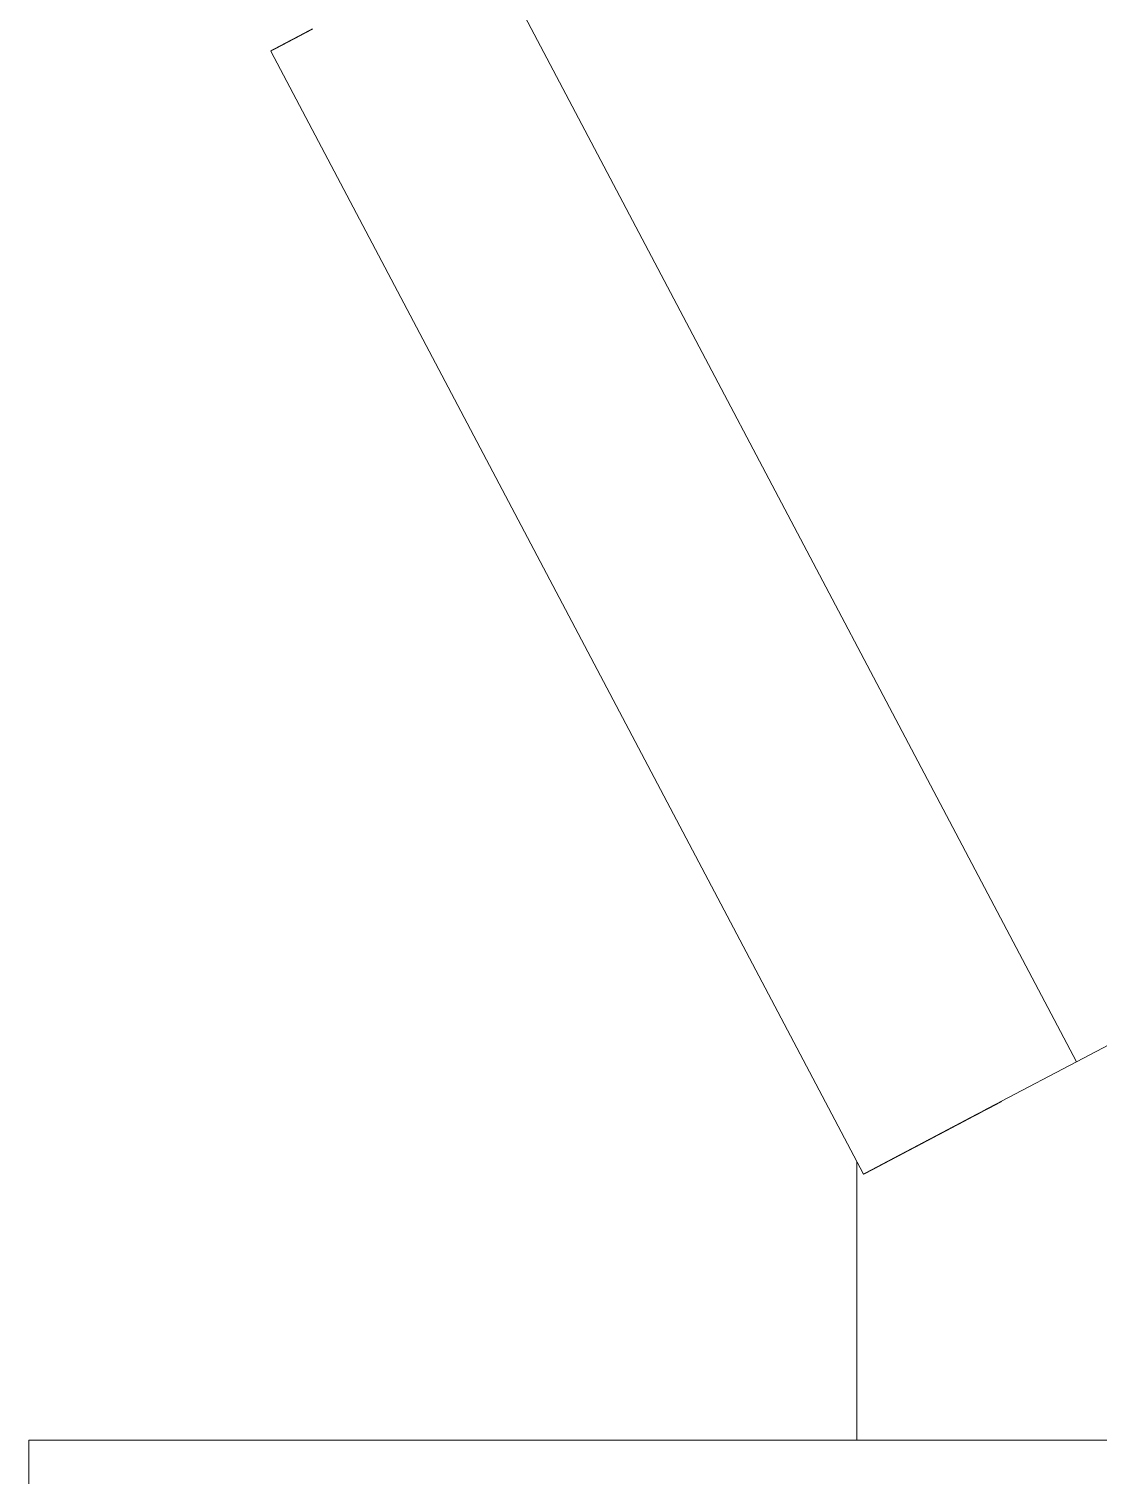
# Model space of a CAD drawing. Extents: x -28639 to -16277, y -1102 to 18050.
# Drawn here: x -22378 to -21694, y -284 to 642 of the extents above; entities that cross this region are included whole.
import ezdxf

# ---------------------------------------------------------------- set-up
doc = ezdxf.new("R2010")
doc.units = 0
doc.header["$LTSCALE"] = 5
doc.header["$MEASUREMENT"] = 0
doc.layers.add('ArqElet', color=11, linetype='CONTINUOUS', lineweight=5)

msp = doc.modelspace()

# ---------------------------------------------------------------- linework, layer by layer
at = {"layer": 'ArqElet'}
for p, q in [((-21707.58, -19.69), (-22087.19, 699.46)), ((-21844, -91.7), (-22223.61, 627.45)), ((-21844, -91.7), (-22223.61, 627.45)), ((-21707.58, -19.69), (-21579.04, 48.16)), ((-21755.56, -45.02), (-21707.58, -19.69)), ((-21848.27, -262.01), (-21848.27, -83.6)), ((-21848.27, -262.01), (-21848.27, -83.6)), ((-19878.89, -262.01), (-22378.4, -262.01)), ((-22378.4, -675.02), (-22378.4, -262.01))]:
    msp.add_line(p, q, dxfattribs=at)
for points in [[(-22223.61, 627.45), (-22223.6, 627.45), (-22223.59, 627.46), (-22223.58, 627.46), (-22223.58, 627.47), (-22223.57, 627.47), (-22223.56, 627.47), (-22223.55, 627.48), (-22223.55, 627.48), (-22223.54, 627.49), (-22223.53, 627.49), (-22223.52, 627.49), (-22223.51, 627.5), (-22223.51, 627.5), (-22223.5, 627.51), (-22223.49, 627.51), (-22223.48, 627.51), (-22223.48, 627.52), (-22223.47, 627.52), (-22223.46, 627.53), (-22223.45, 627.53), (-22223.44, 627.54), (-22223.44, 627.54), (-22223.43, 627.54), (-22223.42, 627.55), (-22223.41, 627.55), (-22223.4, 627.56), (-22223.4, 627.56), (-22223.39, 627.56), (-22223.38, 627.57), (-22223.37, 627.57), (-22223.37, 627.58), (-22223.36, 627.58), (-22223.35, 627.58), (-22223.34, 627.59), (-22223.33, 627.59), (-22223.33, 627.6), (-22223.32, 627.6), (-22223.31, 627.61), (-22223.3, 627.61), (-22223.3, 627.61), (-22223.29, 627.62), (-22223.28, 627.62), (-22223.27, 627.63), (-22223.26, 627.63), (-22223.26, 627.63), (-22223.25, 627.64), (-22223.24, 627.64), (-22223.23, 627.65), (-22223.23, 627.65), (-22223.22, 627.65), (-22223.21, 627.66), (-22223.2, 627.66), (-22223.19, 627.67), (-22223.19, 627.67), (-22223.18, 627.67), (-22223.17, 627.68), (-22223.16, 627.68), (-22223.16, 627.69), (-22223.15, 627.69), (-22223.14, 627.7), (-22223.13, 627.7), (-22223.12, 627.7), (-22223.12, 627.71), (-22223.11, 627.71), (-22223.1, 627.72), (-22223.09, 627.72), (-22223.09, 627.72), (-22223.08, 627.73), (-22223.07, 627.73), (-22223.06, 627.74), (-22223.05, 627.74), (-22223.04, 627.75), (-22223.01, 627.76), (-22222.99, 627.77), (-22222.97, 627.79), (-22222.95, 627.8), (-22222.92, 627.81), (-22222.9, 627.82), (-22222.88, 627.84), (-22222.85, 627.85), (-22222.83, 627.86), (-22222.81, 627.87), (-22222.78, 627.88), (-22222.76, 627.9), (-22222.74, 627.91), (-22222.71, 627.92), (-22222.69, 627.93), (-22222.67, 627.95), (-22222.64, 627.96), (-22222.62, 627.97), (-22222.6, 627.98), (-22222.57, 628), (-22222.55, 628.01), (-22222.53, 628.02), (-22222.5, 628.03), (-22222.48, 628.04), (-22222.46, 628.06), (-22222.43, 628.07), (-22222.41, 628.08), (-22222.39, 628.09), (-22222.36, 628.11), (-22222.34, 628.12), (-22222.32, 628.13), (-22222.29, 628.14), (-22222.27, 628.15), (-22222.25, 628.17), (-22222.22, 628.18), (-22222.2, 628.19), (-22222.18, 628.2), (-22222.15, 628.22), (-22222.13, 628.23), (-22222.11, 628.24), (-22222.08, 628.25), (-22222.06, 628.27), (-22222.04, 628.28), (-22222.01, 628.29), (-22221.99, 628.3), (-22221.97, 628.31), (-22221.94, 628.33), (-22221.92, 628.34), (-22221.9, 628.35), (-22221.88, 628.36), (-22221.85, 628.38), (-22221.83, 628.39), (-22221.81, 628.4), (-22221.78, 628.41), (-22221.76, 628.42), (-22221.74, 628.44), (-22221.71, 628.45), (-22221.69, 628.46), (-22221.67, 628.47), (-22221.64, 628.49), (-22221.62, 628.5), (-22221.6, 628.51), (-22221.57, 628.52), (-22221.55, 628.54), (-22221.53, 628.55), (-22221.5, 628.56), (-22221.48, 628.57), (-22221.46, 628.58), (-22221.43, 628.6), (-22221.41, 628.61), (-22221.38, 628.62), (-22221.35, 628.64), (-22221.31, 628.66), (-22221.27, 628.68), (-22221.23, 628.7), (-22221.19, 628.72), (-22221.15, 628.74), (-22221.12, 628.76), (-22221.08, 628.78), (-22221.04, 628.8), (-22221, 628.83), (-22220.96, 628.85), (-22220.92, 628.87), (-22220.88, 628.89), (-22220.85, 628.91), (-22220.81, 628.93), (-22220.77, 628.95), (-22220.73, 628.97), (-22220.69, 628.99), (-22220.65, 629.01), (-22220.62, 629.03), (-22220.58, 629.05), (-22220.54, 629.07), (-22220.5, 629.09), (-22220.46, 629.11), (-22220.42, 629.13), (-22220.39, 629.15), (-22220.35, 629.17), (-22220.31, 629.19), (-22220.27, 629.21), (-22220.23, 629.23), (-22220.19, 629.25), (-22220.15, 629.27), (-22220.12, 629.29), (-22220.08, 629.31), (-22220.04, 629.33), (-22220, 629.35), (-22219.96, 629.37), (-22219.92, 629.39), (-22219.89, 629.41), (-22219.85, 629.43), (-22219.81, 629.45), (-22219.77, 629.47), (-22219.73, 629.49), (-22219.69, 629.51), (-22219.66, 629.54), (-22219.62, 629.56), (-22219.58, 629.58), (-22219.54, 629.6), (-22219.5, 629.62), (-22219.46, 629.64), (-22219.42, 629.66), (-22219.39, 629.68), (-22219.35, 629.7), (-22219.31, 629.72), (-22219.27, 629.74), (-22219.23, 629.76), (-22219.19, 629.78), (-22219.16, 629.8), (-22219.12, 629.82), (-22219.08, 629.84), (-22219.04, 629.86), (-22219, 629.88), (-22218.96, 629.9), (-22218.92, 629.92), (-22218.89, 629.94), (-22218.85, 629.96), (-22218.81, 629.98), (-22218.77, 630), (-22218.73, 630.02), (-22218.69, 630.04), (-22218.66, 630.06), (-22218.61, 630.09), (-22218.55, 630.12), (-22218.5, 630.14), (-22218.45, 630.17), (-22218.39, 630.2), (-22218.34, 630.23), (-22218.29, 630.26), (-22218.23, 630.28), (-22218.18, 630.31), (-22218.13, 630.34), (-22218.08, 630.37), (-22218.02, 630.4), (-22217.97, 630.43), (-22217.92, 630.45), (-22217.86, 630.48), (-22217.81, 630.51), (-22217.76, 630.54), (-22217.7, 630.57), (-22217.65, 630.59), (-22217.6, 630.62), (-22217.54, 630.65), (-22217.49, 630.68), (-22217.44, 630.71), (-22217.38, 630.73), (-22217.33, 630.76), (-22217.28, 630.79), (-22217.23, 630.82), (-22217.17, 630.85), (-22217.12, 630.87), (-22217.07, 630.9), (-22217.01, 630.93), (-22216.96, 630.96), (-22216.91, 630.99), (-22216.85, 631.01), (-22216.8, 631.04), (-22216.75, 631.07), (-22216.69, 631.1), (-22216.64, 631.13), (-22216.59, 631.15), (-22216.53, 631.18), (-22216.48, 631.21), (-22216.43, 631.24), (-22216.38, 631.27), (-22216.32, 631.29), (-22216.27, 631.32), (-22216.22, 631.35), (-22216.16, 631.38), (-22216.11, 631.41), (-22216.06, 631.43), (-22216, 631.46), (-22215.95, 631.49), (-22215.9, 631.52), (-22215.84, 631.55), (-22215.79, 631.58), (-22215.74, 631.6), (-22215.68, 631.63), (-22215.63, 631.66), (-22215.58, 631.69), (-22215.53, 631.72), (-22215.47, 631.74), (-22215.42, 631.77), (-22215.37, 631.8), (-22215.31, 631.83), (-22215.26, 631.86), (-22215.21, 631.88), (-22215.15, 631.91), (-22215.1, 631.94), (-22215.05, 631.97), (-22214.99, 632), (-22214.94, 632.02), (-22214.89, 632.05), (-22214.83, 632.08), (-22214.76, 632.12), (-22214.7, 632.15), (-22214.63, 632.19), (-22214.56, 632.22), (-22214.49, 632.26), (-22214.43, 632.29), (-22214.36, 632.33), (-22214.29, 632.37), (-22214.23, 632.4), (-22214.16, 632.44), (-22214.09, 632.47), (-22214.02, 632.51), (-22213.96, 632.54), (-22213.89, 632.58), (-22213.82, 632.61), (-22213.76, 632.65), (-22213.69, 632.68), (-22213.62, 632.72), (-22213.55, 632.76), (-22213.49, 632.79), (-22213.42, 632.83), (-22213.35, 632.86), (-22213.29, 632.9), (-22213.22, 632.93), (-22213.15, 632.97), (-22213.08, 633), (-22213.02, 633.04), (-22212.95, 633.07), (-22212.88, 633.11), (-22212.82, 633.15), (-22212.75, 633.18), (-22212.68, 633.22), (-22212.61, 633.25), (-22212.55, 633.29), (-22212.48, 633.32), (-22212.41, 633.36), (-22212.35, 633.39), (-22212.28, 633.43), (-22212.21, 633.46), (-22212.14, 633.5), (-22212.08, 633.54), (-22212.01, 633.57), (-22211.94, 633.61), (-22211.88, 633.64), (-22211.81, 633.68), (-22211.74, 633.71), (-22211.67, 633.75), (-22211.61, 633.78), (-22211.54, 633.82), (-22211.47, 633.85), (-22211.41, 633.89), (-22211.34, 633.93), (-22211.27, 633.96), (-22211.2, 634), (-22211.14, 634.03), (-22211.07, 634.07), (-22211, 634.1), (-22210.94, 634.14), (-22210.87, 634.17), (-22210.8, 634.21), (-22210.73, 634.24), (-22210.67, 634.28), (-22210.6, 634.32), (-22210.53, 634.35), (-22210.46, 634.39), (-22210.4, 634.42), (-22210.33, 634.46), (-22210.26, 634.49), (-22210.2, 634.53), (-22210.13, 634.56), (-22210.06, 634.6), (-22209.98, 634.64), (-22209.9, 634.68), (-22209.82, 634.73), (-22209.74, 634.77), (-22209.66, 634.81), (-22209.58, 634.85), (-22209.5, 634.89), (-22209.42, 634.94), (-22209.34, 634.98), (-22209.26, 635.02), (-22209.18, 635.06), (-22209.1, 635.11), (-22209.02, 635.15), (-22208.94, 635.19), (-22208.86, 635.23), (-22208.78, 635.28), (-22208.7, 635.32), (-22208.62, 635.36), (-22208.54, 635.4), (-22208.46, 635.45), (-22208.38, 635.49), (-22208.3, 635.53), (-22208.22, 635.57), (-22208.14, 635.62), (-22208.06, 635.66), (-22207.97, 635.7), (-22207.89, 635.74), (-22207.81, 635.79), (-22207.73, 635.83), (-22207.65, 635.87), (-22207.57, 635.91), (-22207.49, 635.96), (-22207.41, 636), (-22207.33, 636.04), (-22207.25, 636.08), (-22207.17, 636.12), (-22207.09, 636.17), (-22207.01, 636.21), (-22206.93, 636.25), (-22206.85, 636.29), (-22206.77, 636.34), (-22206.69, 636.38), (-22206.61, 636.42), (-22206.53, 636.46), (-22206.45, 636.51), (-22206.37, 636.55), (-22206.29, 636.59), (-22206.21, 636.63), (-22206.13, 636.68), (-22206.05, 636.72), (-22205.97, 636.76), (-22205.89, 636.8), (-22205.81, 636.85), (-22205.73, 636.89), (-22205.64, 636.93), (-22205.56, 636.97), (-22205.48, 637.02), (-22205.4, 637.06), (-22205.32, 637.1), (-22205.24, 637.14), (-22205.16, 637.19), (-22205.08, 637.23), (-22205, 637.27), (-22204.92, 637.31), (-22204.84, 637.35), (-22204.76, 637.4), (-22204.68, 637.44), (-22204.6, 637.48), (-22204.52, 637.52), (-22204.44, 637.57), (-22204.36, 637.61), (-22204.27, 637.65), (-22204.18, 637.7), (-22204.09, 637.75), (-22204, 637.8), (-22203.9, 637.85), (-22203.81, 637.9), (-22203.72, 637.95), (-22203.63, 638), (-22203.53, 638.05), (-22203.44, 638.09), (-22203.35, 638.14), (-22203.26, 638.19), (-22203.16, 638.24), (-22203.07, 638.29), (-22202.98, 638.34), (-22202.89, 638.39), (-22202.79, 638.44), (-22202.7, 638.48), (-22202.61, 638.53), (-22202.52, 638.58), (-22202.42, 638.63), (-22202.33, 638.68), (-22202.24, 638.73), (-22202.15, 638.78), (-22202.05, 638.83), (-22201.96, 638.88), (-22201.87, 638.92), (-22201.78, 638.97), (-22201.68, 639.02), (-22201.59, 639.07), (-22201.5, 639.12), (-22201.41, 639.17), (-22201.31, 639.22), (-22201.22, 639.27), (-22201.13, 639.31), (-22201.04, 639.36), (-22200.94, 639.41), (-22200.85, 639.46), (-22200.76, 639.51), (-22200.67, 639.56), (-22200.57, 639.61), (-22200.48, 639.66), (-22200.39, 639.71), (-22200.3, 639.75), (-22200.2, 639.8), (-22200.11, 639.85), (-22200.02, 639.9), (-22199.93, 639.95), (-22199.83, 640), (-22199.74, 640.05), (-22199.65, 640.1), (-22199.56, 640.14), (-22199.46, 640.19), (-22199.37, 640.24), (-22199.28, 640.29), (-22199.19, 640.34), (-22199.09, 640.39), (-22199, 640.44), (-22198.91, 640.49), (-22198.82, 640.54), (-22198.72, 640.58), (-22198.63, 640.63), (-22198.54, 640.68), (-22198.45, 640.73), (-22198.35, 640.78), (-22198.26, 640.83), (-22198.17, 640.88), (-22198.08, 640.93), (-22197.98, 640.98), (-22197.89, 641.02), (-22197.8, 641.07), (-22197.71, 641.12), (-22197.6, 641.18), (-22197.5, 641.23), (-22197.39, 641.29), (-22197.29, 641.34), (-22197.19, 641.39), (-22197.08, 641.45), (-22196.98, 641.5), (-22196.88, 641.56), (-22196.77, 641.61)], [(-21844, -91.7), (-21843.99, -91.7), (-21843.98, -91.69), (-21843.97, -91.69), (-21843.97, -91.68), (-21843.96, -91.68), (-21843.95, -91.68), (-21843.94, -91.67), (-21843.93, -91.67), (-21843.93, -91.66), (-21843.92, -91.66), (-21843.91, -91.66), (-21843.9, -91.65), (-21843.9, -91.65), (-21843.89, -91.64), (-21843.88, -91.64), (-21843.87, -91.63), (-21843.86, -91.63), (-21843.86, -91.63), (-21843.85, -91.62), (-21843.84, -91.62), (-21843.83, -91.61), (-21843.83, -91.61), (-21843.82, -91.61), (-21843.81, -91.6), (-21843.8, -91.6), (-21843.79, -91.59), (-21843.79, -91.59), (-21843.78, -91.59), (-21843.77, -91.58), (-21843.76, -91.58), (-21843.75, -91.57), (-21843.75, -91.57), (-21843.74, -91.56), (-21843.73, -91.56), (-21843.72, -91.56), (-21843.72, -91.55), (-21843.71, -91.55), (-21843.7, -91.54), (-21843.69, -91.54), (-21843.68, -91.54), (-21843.68, -91.53), (-21843.67, -91.53), (-21843.66, -91.52), (-21843.65, -91.52), (-21843.65, -91.52), (-21843.64, -91.51), (-21843.63, -91.51), (-21843.62, -91.5), (-21843.61, -91.5), (-21843.61, -91.5), (-21843.6, -91.49), (-21843.59, -91.49), (-21843.58, -91.48), (-21843.58, -91.48), (-21843.57, -91.47), (-21843.56, -91.47), (-21843.55, -91.47), (-21843.54, -91.46), (-21843.54, -91.46), (-21843.53, -91.45), (-21843.52, -91.45), (-21843.51, -91.45), (-21843.51, -91.44), (-21843.5, -91.44), (-21843.49, -91.43), (-21843.48, -91.43), (-21843.47, -91.43), (-21843.47, -91.42), (-21843.46, -91.42), (-21843.45, -91.41), (-21843.44, -91.41), (-21843.43, -91.4), (-21843.4, -91.39), (-21843.38, -91.38), (-21843.36, -91.36), (-21843.33, -91.35), (-21843.31, -91.34), (-21843.29, -91.33), (-21843.26, -91.31), (-21843.24, -91.3), (-21843.22, -91.29), (-21843.19, -91.28), (-21843.17, -91.27), (-21843.15, -91.25), (-21843.12, -91.24), (-21843.1, -91.23), (-21843.08, -91.22), (-21843.05, -91.2), (-21843.03, -91.19), (-21843.01, -91.18), (-21842.99, -91.17), (-21842.96, -91.15), (-21842.94, -91.14), (-21842.92, -91.13), (-21842.89, -91.12), (-21842.87, -91.11), (-21842.85, -91.09), (-21842.82, -91.08), (-21842.8, -91.07), (-21842.78, -91.06), (-21842.75, -91.04), (-21842.73, -91.03), (-21842.71, -91.02), (-21842.68, -91.01), (-21842.66, -90.99), (-21842.64, -90.98), (-21842.61, -90.97), (-21842.59, -90.96), (-21842.57, -90.95), (-21842.54, -90.93), (-21842.52, -90.92), (-21842.5, -90.91), (-21842.47, -90.9), (-21842.45, -90.88), (-21842.43, -90.87), (-21842.4, -90.86), (-21842.38, -90.85), (-21842.36, -90.84), (-21842.33, -90.82), (-21842.31, -90.81), (-21842.29, -90.8), (-21842.26, -90.79), (-21842.24, -90.77), (-21842.22, -90.76), (-21842.19, -90.75), (-21842.17, -90.74), (-21842.15, -90.72), (-21842.12, -90.71), (-21842.1, -90.7), (-21842.08, -90.69), (-21842.05, -90.68), (-21842.03, -90.66), (-21842.01, -90.65), (-21841.99, -90.64), (-21841.96, -90.63), (-21841.94, -90.61), (-21841.92, -90.6), (-21841.89, -90.59), (-21841.87, -90.58), (-21841.85, -90.57), (-21841.82, -90.55), (-21841.8, -90.54), (-21841.77, -90.53), (-21841.74, -90.51), (-21841.7, -90.49), (-21841.66, -90.47), (-21841.62, -90.45), (-21841.58, -90.43), (-21841.54, -90.41), (-21841.5, -90.39), (-21841.47, -90.36), (-21841.43, -90.34), (-21841.39, -90.32), (-21841.35, -90.3), (-21841.31, -90.28), (-21841.27, -90.26), (-21841.24, -90.24), (-21841.2, -90.22), (-21841.16, -90.2), (-21841.12, -90.18), (-21841.08, -90.16), (-21841.04, -90.14), (-21841, -90.12), (-21840.97, -90.1), (-21840.93, -90.08), (-21840.89, -90.06), (-21840.85, -90.04), (-21840.81, -90.02), (-21840.77, -90), (-21840.74, -89.98), (-21840.7, -89.96), (-21840.66, -89.94), (-21840.62, -89.92), (-21840.58, -89.9), (-21840.54, -89.88), (-21840.51, -89.86), (-21840.47, -89.84), (-21840.43, -89.82), (-21840.39, -89.8), (-21840.35, -89.78), (-21840.31, -89.76), (-21840.27, -89.74), (-21840.24, -89.72), (-21840.2, -89.7), (-21840.16, -89.68), (-21840.12, -89.65), (-21840.08, -89.63), (-21840.04, -89.61), (-21840.01, -89.59), (-21839.97, -89.57), (-21839.93, -89.55), (-21839.89, -89.53), (-21839.85, -89.51), (-21839.81, -89.49), (-21839.77, -89.47), (-21839.74, -89.45), (-21839.7, -89.43), (-21839.66, -89.41), (-21839.62, -89.39), (-21839.58, -89.37), (-21839.54, -89.35), (-21839.51, -89.33), (-21839.47, -89.31), (-21839.43, -89.29), (-21839.39, -89.27), (-21839.35, -89.25), (-21839.31, -89.23), (-21839.28, -89.21), (-21839.24, -89.19), (-21839.2, -89.17), (-21839.16, -89.15), (-21839.12, -89.13), (-21839.08, -89.11), (-21839.04, -89.09), (-21839, -89.06), (-21838.94, -89.03), (-21838.89, -89), (-21838.84, -88.98), (-21838.78, -88.95), (-21838.73, -88.92), (-21838.68, -88.89), (-21838.62, -88.86), (-21838.57, -88.84), (-21838.52, -88.81), (-21838.46, -88.78), (-21838.41, -88.75), (-21838.36, -88.72), (-21838.3, -88.7), (-21838.25, -88.67), (-21838.2, -88.64), (-21838.15, -88.61), (-21838.09, -88.58), (-21838.04, -88.56), (-21837.99, -88.53), (-21837.93, -88.5), (-21837.88, -88.47), (-21837.83, -88.44), (-21837.77, -88.42), (-21837.72, -88.39), (-21837.67, -88.36), (-21837.61, -88.33), (-21837.56, -88.3), (-21837.51, -88.28), (-21837.45, -88.25), (-21837.4, -88.22), (-21837.35, -88.19), (-21837.3, -88.16), (-21837.24, -88.14), (-21837.19, -88.11), (-21837.14, -88.08), (-21837.08, -88.05), (-21837.03, -88.02), (-21836.98, -88), (-21836.92, -87.97), (-21836.87, -87.94), (-21836.82, -87.91), (-21836.76, -87.88), (-21836.71, -87.85), (-21836.66, -87.83), (-21836.6, -87.8), (-21836.55, -87.77), (-21836.5, -87.74), (-21836.45, -87.71), (-21836.39, -87.69), (-21836.34, -87.66), (-21836.29, -87.63), (-21836.23, -87.6), (-21836.18, -87.57), (-21836.13, -87.55), (-21836.07, -87.52), (-21836.02, -87.49), (-21835.97, -87.46), (-21835.91, -87.43), (-21835.86, -87.41), (-21835.81, -87.38), (-21835.75, -87.35), (-21835.7, -87.32), (-21835.65, -87.29), (-21835.6, -87.27), (-21835.54, -87.24), (-21835.49, -87.21), (-21835.44, -87.18), (-21835.38, -87.15), (-21835.33, -87.13), (-21835.28, -87.1), (-21835.22, -87.07), (-21835.15, -87.03), (-21835.08, -87), (-21835.02, -86.96), (-21834.95, -86.93), (-21834.88, -86.89), (-21834.82, -86.85), (-21834.75, -86.82), (-21834.68, -86.78), (-21834.61, -86.75), (-21834.55, -86.71), (-21834.48, -86.68), (-21834.41, -86.64), (-21834.35, -86.61), (-21834.28, -86.57), (-21834.21, -86.54), (-21834.14, -86.5), (-21834.08, -86.46), (-21834.01, -86.43), (-21833.94, -86.39), (-21833.88, -86.36), (-21833.81, -86.32), (-21833.74, -86.29), (-21833.67, -86.25), (-21833.61, -86.22), (-21833.54, -86.18), (-21833.47, -86.15), (-21833.41, -86.11), (-21833.34, -86.07), (-21833.27, -86.04), (-21833.2, -86), (-21833.14, -85.97), (-21833.07, -85.93), (-21833, -85.9), (-21832.94, -85.86), (-21832.87, -85.83), (-21832.8, -85.79), (-21832.73, -85.76), (-21832.67, -85.72), (-21832.6, -85.68), (-21832.53, -85.65), (-21832.47, -85.61), (-21832.4, -85.58), (-21832.33, -85.54), (-21832.26, -85.51), (-21832.2, -85.47), (-21832.13, -85.44), (-21832.06, -85.4), (-21832, -85.37), (-21831.93, -85.33), (-21831.86, -85.29), (-21831.79, -85.26), (-21831.73, -85.22), (-21831.66, -85.19), (-21831.59, -85.15), (-21831.53, -85.12), (-21831.46, -85.08), (-21831.39, -85.05), (-21831.32, -85.01), (-21831.26, -84.98), (-21831.19, -84.94), (-21831.12, -84.91), (-21831.06, -84.87), (-21830.99, -84.83), (-21830.92, -84.8), (-21830.85, -84.76), (-21830.79, -84.73), (-21830.72, -84.69), (-21830.65, -84.66), (-21830.59, -84.62), (-21830.52, -84.59), (-21830.45, -84.55), (-21830.37, -84.51), (-21830.29, -84.47), (-21830.21, -84.42), (-21830.13, -84.38), (-21830.05, -84.34), (-21829.97, -84.3), (-21829.89, -84.25), (-21829.81, -84.21), (-21829.73, -84.17), (-21829.65, -84.13), (-21829.57, -84.08), (-21829.49, -84.04), (-21829.41, -84), (-21829.33, -83.96), (-21829.25, -83.92), (-21829.17, -83.87), (-21829.09, -83.83), (-21829.01, -83.79), (-21828.93, -83.75), (-21828.85, -83.7), (-21828.77, -83.66), (-21828.69, -83.62), (-21828.6, -83.58), (-21828.52, -83.53), (-21828.44, -83.49), (-21828.36, -83.45), (-21828.28, -83.41), (-21828.2, -83.36), (-21828.12, -83.32), (-21828.04, -83.28), (-21827.96, -83.24), (-21827.88, -83.19), (-21827.8, -83.15), (-21827.72, -83.11), (-21827.64, -83.07), (-21827.56, -83.02), (-21827.48, -82.98), (-21827.4, -82.94), (-21827.32, -82.9), (-21827.24, -82.86), (-21827.16, -82.81), (-21827.08, -82.77), (-21827, -82.73), (-21826.92, -82.69), (-21826.84, -82.64), (-21826.76, -82.6), (-21826.68, -82.56), (-21826.6, -82.52), (-21826.52, -82.47), (-21826.44, -82.43), (-21826.36, -82.39), (-21826.27, -82.35), (-21826.19, -82.3), (-21826.11, -82.26), (-21826.03, -82.22), (-21825.95, -82.18), (-21825.87, -82.13), (-21825.79, -82.09), (-21825.71, -82.05), (-21825.63, -82.01), (-21825.55, -81.96), (-21825.47, -81.92), (-21825.39, -81.88), (-21825.31, -81.84), (-21825.23, -81.79), (-21825.15, -81.75), (-21825.07, -81.71), (-21824.99, -81.67), (-21824.91, -81.63), (-21824.83, -81.58), (-21824.75, -81.54), (-21824.66, -81.5), (-21824.57, -81.45), (-21824.48, -81.4), (-21824.39, -81.35), (-21824.29, -81.3), (-21824.2, -81.25), (-21824.11, -81.2), (-21824.02, -81.15), (-21823.92, -81.1), (-21823.83, -81.06), (-21823.74, -81.01), (-21823.65, -80.96), (-21823.55, -80.91), (-21823.46, -80.86), (-21823.37, -80.81), (-21823.28, -80.76), (-21823.18, -80.71), (-21823.09, -80.67), (-21823, -80.62), (-21822.91, -80.57), (-21822.81, -80.52), (-21822.72, -80.47), (-21822.63, -80.42), (-21822.53, -80.37), (-21822.44, -80.32), (-21822.35, -80.27), (-21822.26, -80.23), (-21822.16, -80.18), (-21822.07, -80.13), (-21821.98, -80.08), (-21821.89, -80.03), (-21821.79, -79.98), (-21821.7, -79.93), (-21821.61, -79.88), (-21821.52, -79.83), (-21821.42, -79.79), (-21821.33, -79.74), (-21821.24, -79.69), (-21821.15, -79.64), (-21821.05, -79.59), (-21820.96, -79.54), (-21820.87, -79.49), (-21820.78, -79.44), (-21820.68, -79.4), (-21820.59, -79.35), (-21820.5, -79.3), (-21820.41, -79.25), (-21820.31, -79.2), (-21820.22, -79.15), (-21820.13, -79.1), (-21820.04, -79.05), (-21819.94, -79), (-21819.85, -78.96), (-21819.76, -78.91), (-21819.67, -78.86), (-21819.57, -78.81), (-21819.48, -78.76), (-21819.39, -78.71), (-21819.3, -78.66), (-21819.2, -78.61), (-21819.11, -78.57), (-21819.02, -78.52), (-21818.93, -78.47), (-21818.83, -78.42), (-21818.74, -78.37), (-21818.65, -78.32), (-21818.56, -78.27), (-21818.46, -78.22), (-21818.37, -78.17), (-21818.28, -78.13), (-21818.19, -78.08), (-21818.09, -78.03), (-21817.99, -77.97), (-21817.89, -77.92), (-21817.78, -77.86), (-21817.68, -77.81), (-21817.58, -77.75), (-21817.47, -77.7), (-21817.37, -77.65), (-21817.27, -77.59), (-21817.16, -77.54), (-21817.06, -77.48), (-21816.96, -77.43), (-21816.85, -77.37), (-21816.75, -77.32), (-21816.64, -77.26), (-21816.54, -77.21), (-21816.44, -77.15), (-21816.33, -77.1), (-21816.23, -77.04), (-21816.13, -76.99), (-21816.02, -76.93), (-21815.92, -76.88), (-21815.82, -76.83), (-21815.71, -76.77), (-21815.61, -76.72), (-21815.51, -76.66), (-21815.4, -76.61), (-21815.3, -76.55), (-21815.2, -76.5), (-21815.09, -76.44), (-21814.99, -76.39), (-21814.88, -76.33), (-21814.78, -76.28), (-21814.68, -76.22), (-21814.57, -76.17), (-21814.47, -76.12), (-21814.37, -76.06), (-21814.26, -76.01), (-21814.16, -75.95), (-21814.06, -75.9), (-21813.95, -75.84), (-21813.85, -75.79), (-21813.75, -75.73), (-21813.64, -75.68), (-21813.54, -75.62), (-21813.44, -75.57), (-21813.33, -75.51), (-21813.23, -75.46), (-21813.12, -75.4), (-21813.02, -75.35), (-21812.92, -75.3), (-21812.81, -75.24), (-21812.71, -75.19), (-21812.61, -75.13), (-21812.5, -75.08), (-21812.4, -75.02), (-21812.3, -74.97), (-21812.19, -74.91), (-21812.09, -74.86), (-21811.99, -74.8), (-21811.88, -74.75), (-21811.78, -74.69), (-21811.68, -74.64), (-21811.57, -74.59), (-21811.47, -74.53), (-21811.36, -74.48), (-21811.26, -74.42), (-21811.16, -74.37), (-21811.05, -74.31), (-21810.95, -74.26), (-21810.85, -74.2), (-21810.74, -74.15), (-21810.63, -74.09), (-21810.52, -74.03), (-21810.41, -73.97), (-21810.3, -73.91), (-21810.18, -73.85), (-21810.07, -73.79), (-21809.96, -73.73), (-21809.84, -73.67), (-21809.73, -73.61), (-21809.62, -73.55), (-21809.5, -73.49), (-21809.39, -73.43), (-21809.28, -73.37), (-21809.16, -73.31), (-21809.05, -73.25), (-21808.94, -73.19), (-21808.82, -73.13), (-21808.71, -73.07), (-21808.6, -73.01), (-21808.48, -72.95), (-21808.37, -72.89), (-21808.26, -72.84), (-21808.14, -72.78), (-21808.03, -72.72), (-21807.92, -72.66), (-21807.8, -72.6), (-21807.69, -72.54), (-21807.58, -72.48), (-21807.46, -72.42), (-21807.35, -72.36), (-21807.24, -72.3), (-21807.12, -72.24), (-21807.01, -72.18), (-21806.9, -72.12), (-21806.78, -72.06), (-21806.67, -72), (-21806.56, -71.94), (-21806.45, -71.88), (-21806.33, -71.82), (-21806.22, -71.76), (-21806.11, -71.7), (-21805.99, -71.64), (-21805.88, -71.58), (-21805.77, -71.52), (-21805.65, -71.46), (-21805.54, -71.4), (-21805.43, -71.34), (-21805.31, -71.28), (-21805.2, -71.22), (-21805.09, -71.16), (-21804.97, -71.1), (-21804.86, -71.04), (-21804.75, -70.98), (-21804.63, -70.92), (-21804.52, -70.86), (-21804.41, -70.8), (-21804.29, -70.74), (-21804.18, -70.68), (-21804.07, -70.62), (-21803.95, -70.56), (-21803.84, -70.5), (-21803.73, -70.44), (-21803.61, -70.38), (-21803.5, -70.32), (-21803.39, -70.26), (-21803.27, -70.21), (-21803.16, -70.15), (-21803.05, -70.09), (-21802.93, -70.03), (-21802.82, -69.97), (-21802.71, -69.91), (-21802.59, -69.85), (-21802.47, -69.78), (-21802.35, -69.72), (-21802.23, -69.65), (-21802.11, -69.59), (-21801.99, -69.53), (-21801.86, -69.46), (-21801.74, -69.4), (-21801.62, -69.33), (-21801.5, -69.27), (-21801.38, -69.2), (-21801.26, -69.14), (-21801.14, -69.08), (-21801.01, -69.01), (-21800.89, -68.95), (-21800.77, -68.88), (-21800.65, -68.82), (-21800.53, -68.76), (-21800.41, -68.69), (-21800.29, -68.63), (-21800.16, -68.56), (-21800.04, -68.5), (-21799.92, -68.43), (-21799.8, -68.37), (-21799.68, -68.31), (-21799.56, -68.24), (-21799.43, -68.18), (-21799.31, -68.11), (-21799.19, -68.05), (-21799.07, -67.99), (-21798.95, -67.92), (-21798.83, -67.86), (-21798.71, -67.79), (-21798.58, -67.73), (-21798.46, -67.67), (-21798.34, -67.6), (-21798.22, -67.54), (-21798.1, -67.47), (-21797.98, -67.41), (-21797.85, -67.34), (-21797.73, -67.28), (-21797.61, -67.22), (-21797.49, -67.15), (-21797.37, -67.09), (-21797.25, -67.02), (-21797.13, -66.96), (-21797, -66.9), (-21796.88, -66.83), (-21796.76, -66.77), (-21796.64, -66.7), (-21796.52, -66.64), (-21796.4, -66.57), (-21796.28, -66.51), (-21796.15, -66.45), (-21796.03, -66.38), (-21795.91, -66.32), (-21795.79, -66.25), (-21795.67, -66.19), (-21795.55, -66.13), (-21795.42, -66.06), (-21795.3, -66), (-21795.18, -65.93), (-21795.06, -65.87), (-21794.94, -65.8), (-21794.82, -65.74), (-21794.7, -65.68), (-21794.57, -65.61), (-21794.45, -65.55), (-21794.33, -65.48), (-21794.21, -65.42), (-21794.09, -65.36), (-21793.97, -65.29), (-21793.84, -65.23), (-21793.71, -65.16), (-21793.58, -65.09), (-21793.46, -65.02), (-21793.33, -64.95), (-21793.2, -64.89), (-21793.07, -64.82), (-21792.94, -64.75), (-21792.81, -64.68), (-21792.69, -64.62), (-21792.56, -64.55), (-21792.43, -64.48), (-21792.3, -64.41), (-21792.17, -64.34), (-21792.04, -64.28), (-21791.92, -64.21), (-21791.79, -64.14), (-21791.66, -64.07), (-21791.53, -64.01), (-21791.4, -63.94), (-21791.27, -63.87), (-21791.15, -63.8), (-21791.02, -63.74), (-21790.89, -63.67), (-21790.76, -63.6), (-21790.63, -63.53), (-21790.5, -63.46), (-21790.38, -63.4), (-21790.25, -63.33), (-21790.12, -63.26), (-21789.99, -63.19), (-21789.86, -63.13), (-21789.74, -63.06), (-21789.61, -62.99), (-21789.48, -62.92), (-21789.35, -62.86), (-21789.22, -62.79), (-21789.09, -62.72), (-21788.97, -62.65), (-21788.84, -62.58), (-21788.71, -62.52), (-21788.58, -62.45), (-21788.45, -62.38), (-21788.32, -62.31), (-21788.2, -62.25), (-21788.07, -62.18), (-21787.94, -62.11), (-21787.81, -62.04), (-21787.68, -61.97), (-21787.55, -61.91), (-21787.43, -61.84), (-21787.3, -61.77), (-21787.17, -61.7), (-21787.04, -61.64), (-21786.91, -61.57), (-21786.78, -61.5), (-21786.66, -61.43), (-21786.53, -61.37), (-21786.4, -61.3), (-21786.27, -61.23), (-21786.14, -61.16), (-21786.02, -61.09), (-21785.89, -61.03), (-21785.76, -60.96), (-21785.63, -60.89), (-21785.5, -60.82), (-21785.37, -60.76), (-21785.25, -60.69), (-21785.12, -60.62), (-21784.99, -60.55), (-21784.86, -60.49), (-21784.73, -60.42), (-21784.6, -60.35), (-21784.46, -60.28), (-21784.33, -60.21), (-21784.2, -60.14), (-21784.06, -60.06), (-21783.93, -59.99), (-21783.8, -59.92), (-21783.66, -59.85), (-21783.53, -59.78), (-21783.4, -59.71), (-21783.26, -59.64), (-21783.13, -59.57), (-21783, -59.5), (-21782.86, -59.43), (-21782.73, -59.36), (-21782.6, -59.29), (-21782.46, -59.22), (-21782.33, -59.15), (-21782.2, -59.08), (-21782.06, -59.01), (-21781.93, -58.94), (-21781.8, -58.87), (-21781.66, -58.8), (-21781.53, -58.73), (-21781.4, -58.66), (-21781.26, -58.59), (-21781.13, -58.52), (-21781, -58.44), (-21780.86, -58.37), (-21780.73, -58.3), (-21780.6, -58.23), (-21780.46, -58.16), (-21780.33, -58.09), (-21780.2, -58.02), (-21780.06, -57.95), (-21779.93, -57.88), (-21779.79, -57.81), (-21779.66, -57.74), (-21779.53, -57.67), (-21779.39, -57.6), (-21779.26, -57.53), (-21779.13, -57.46), (-21778.99, -57.39), (-21778.86, -57.32), (-21778.73, -57.25), (-21778.59, -57.18), (-21778.46, -57.11), (-21778.33, -57.04), (-21778.19, -56.97), (-21778.06, -56.9), (-21777.93, -56.83), (-21777.79, -56.75), (-21777.66, -56.68), (-21777.53, -56.61), (-21777.39, -56.54), (-21777.26, -56.47), (-21777.13, -56.4), (-21776.99, -56.33), (-21776.86, -56.26), (-21776.73, -56.19), (-21776.59, -56.12), (-21776.46, -56.05), (-21776.33, -55.98), (-21776.19, -55.91), (-21776.06, -55.84), (-21775.93, -55.77), (-21775.79, -55.7), (-21775.66, -55.63), (-21775.53, -55.56), (-21775.39, -55.49), (-21775.26, -55.42), (-21775.12, -55.34), (-21774.99, -55.27), (-21774.85, -55.2), (-21774.71, -55.13), (-21774.57, -55.06), (-21774.44, -54.98), (-21774.3, -54.91), (-21774.16, -54.84), (-21774.03, -54.77), (-21773.89, -54.69), (-21773.75, -54.62), (-21773.62, -54.55), (-21773.48, -54.48), (-21773.34, -54.41), (-21773.21, -54.33), (-21773.07, -54.26), (-21772.93, -54.19), (-21772.8, -54.12), (-21772.66, -54.04), (-21772.52, -53.97), (-21772.38, -53.9), (-21772.25, -53.83), (-21772.11, -53.76), (-21771.97, -53.68), (-21771.84, -53.61), (-21771.7, -53.54), (-21771.56, -53.47), (-21771.43, -53.39), (-21771.29, -53.32), (-21771.15, -53.25), (-21771.02, -53.18), (-21770.88, -53.1), (-21770.74, -53.03), (-21770.61, -52.96), (-21770.47, -52.89), (-21770.33, -52.82), (-21770.19, -52.74), (-21770.06, -52.67), (-21769.92, -52.6), (-21769.78, -52.53), (-21769.65, -52.45), (-21769.51, -52.38), (-21769.37, -52.31), (-21769.24, -52.24), (-21769.1, -52.17), (-21768.96, -52.09), (-21768.83, -52.02), (-21768.69, -51.95), (-21768.55, -51.88), (-21768.42, -51.8), (-21768.28, -51.73), (-21768.14, -51.66), (-21768, -51.59), (-21767.87, -51.52), (-21767.73, -51.44), (-21767.59, -51.37), (-21767.46, -51.3), (-21767.32, -51.23), (-21767.18, -51.15), (-21767.05, -51.08), (-21766.91, -51.01), (-21766.77, -50.94), (-21766.64, -50.86), (-21766.5, -50.79), (-21766.36, -50.72), (-21766.23, -50.65), (-21766.09, -50.58), (-21765.95, -50.5), (-21765.81, -50.43), (-21765.68, -50.36), (-21765.54, -50.29), (-21765.4, -50.21), (-21765.26, -50.14), (-21765.13, -50.07), (-21764.99, -49.99), (-21764.85, -49.92), (-21764.71, -49.85), (-21764.57, -49.78), (-21764.43, -49.7), (-21764.29, -49.63), (-21764.16, -49.56), (-21764.02, -49.48), (-21763.88, -49.41), (-21763.74, -49.34), (-21763.6, -49.26), (-21763.46, -49.19), (-21763.32, -49.12), (-21763.19, -49.04), (-21763.05, -48.97), (-21762.91, -48.9), (-21762.77, -48.82), (-21762.63, -48.75), (-21762.49, -48.68), (-21762.35, -48.6), (-21762.21, -48.53), (-21762.08, -48.46), (-21761.94, -48.38), (-21761.8, -48.31), (-21761.66, -48.24), (-21761.52, -48.17), (-21761.38, -48.09), (-21761.24, -48.02), (-21761.11, -47.95), (-21760.97, -47.87), (-21760.83, -47.8), (-21760.69, -47.73), (-21760.55, -47.65), (-21760.41, -47.58), (-21760.27, -47.51), (-21760.14, -47.43), (-21760, -47.36), (-21759.86, -47.29), (-21759.72, -47.21), (-21759.58, -47.14), (-21759.44, -47.07), (-21759.3, -46.99), (-21759.17, -46.92), (-21759.03, -46.85), (-21758.89, -46.78), (-21758.75, -46.7), (-21758.61, -46.63), (-21758.47, -46.56), (-21758.33, -46.48), (-21758.19, -46.41), (-21758.06, -46.34), (-21757.92, -46.26), (-21757.78, -46.19), (-21757.64, -46.12), (-21757.5, -46.04), (-21757.36, -45.97), (-21757.22, -45.9), (-21757.09, -45.82), (-21756.95, -45.75), (-21756.81, -45.68), (-21756.67, -45.6), (-21756.53, -45.53), (-21756.39, -45.46), (-21756.25, -45.38), (-21756.12, -45.31), (-21755.98, -45.24), (-21755.84, -45.17), (-21755.7, -45.09), (-21755.56, -45.02)]]:
    msp.add_lwpolyline(points, dxfattribs=at)

doc.saveas('drawing.dxf')
